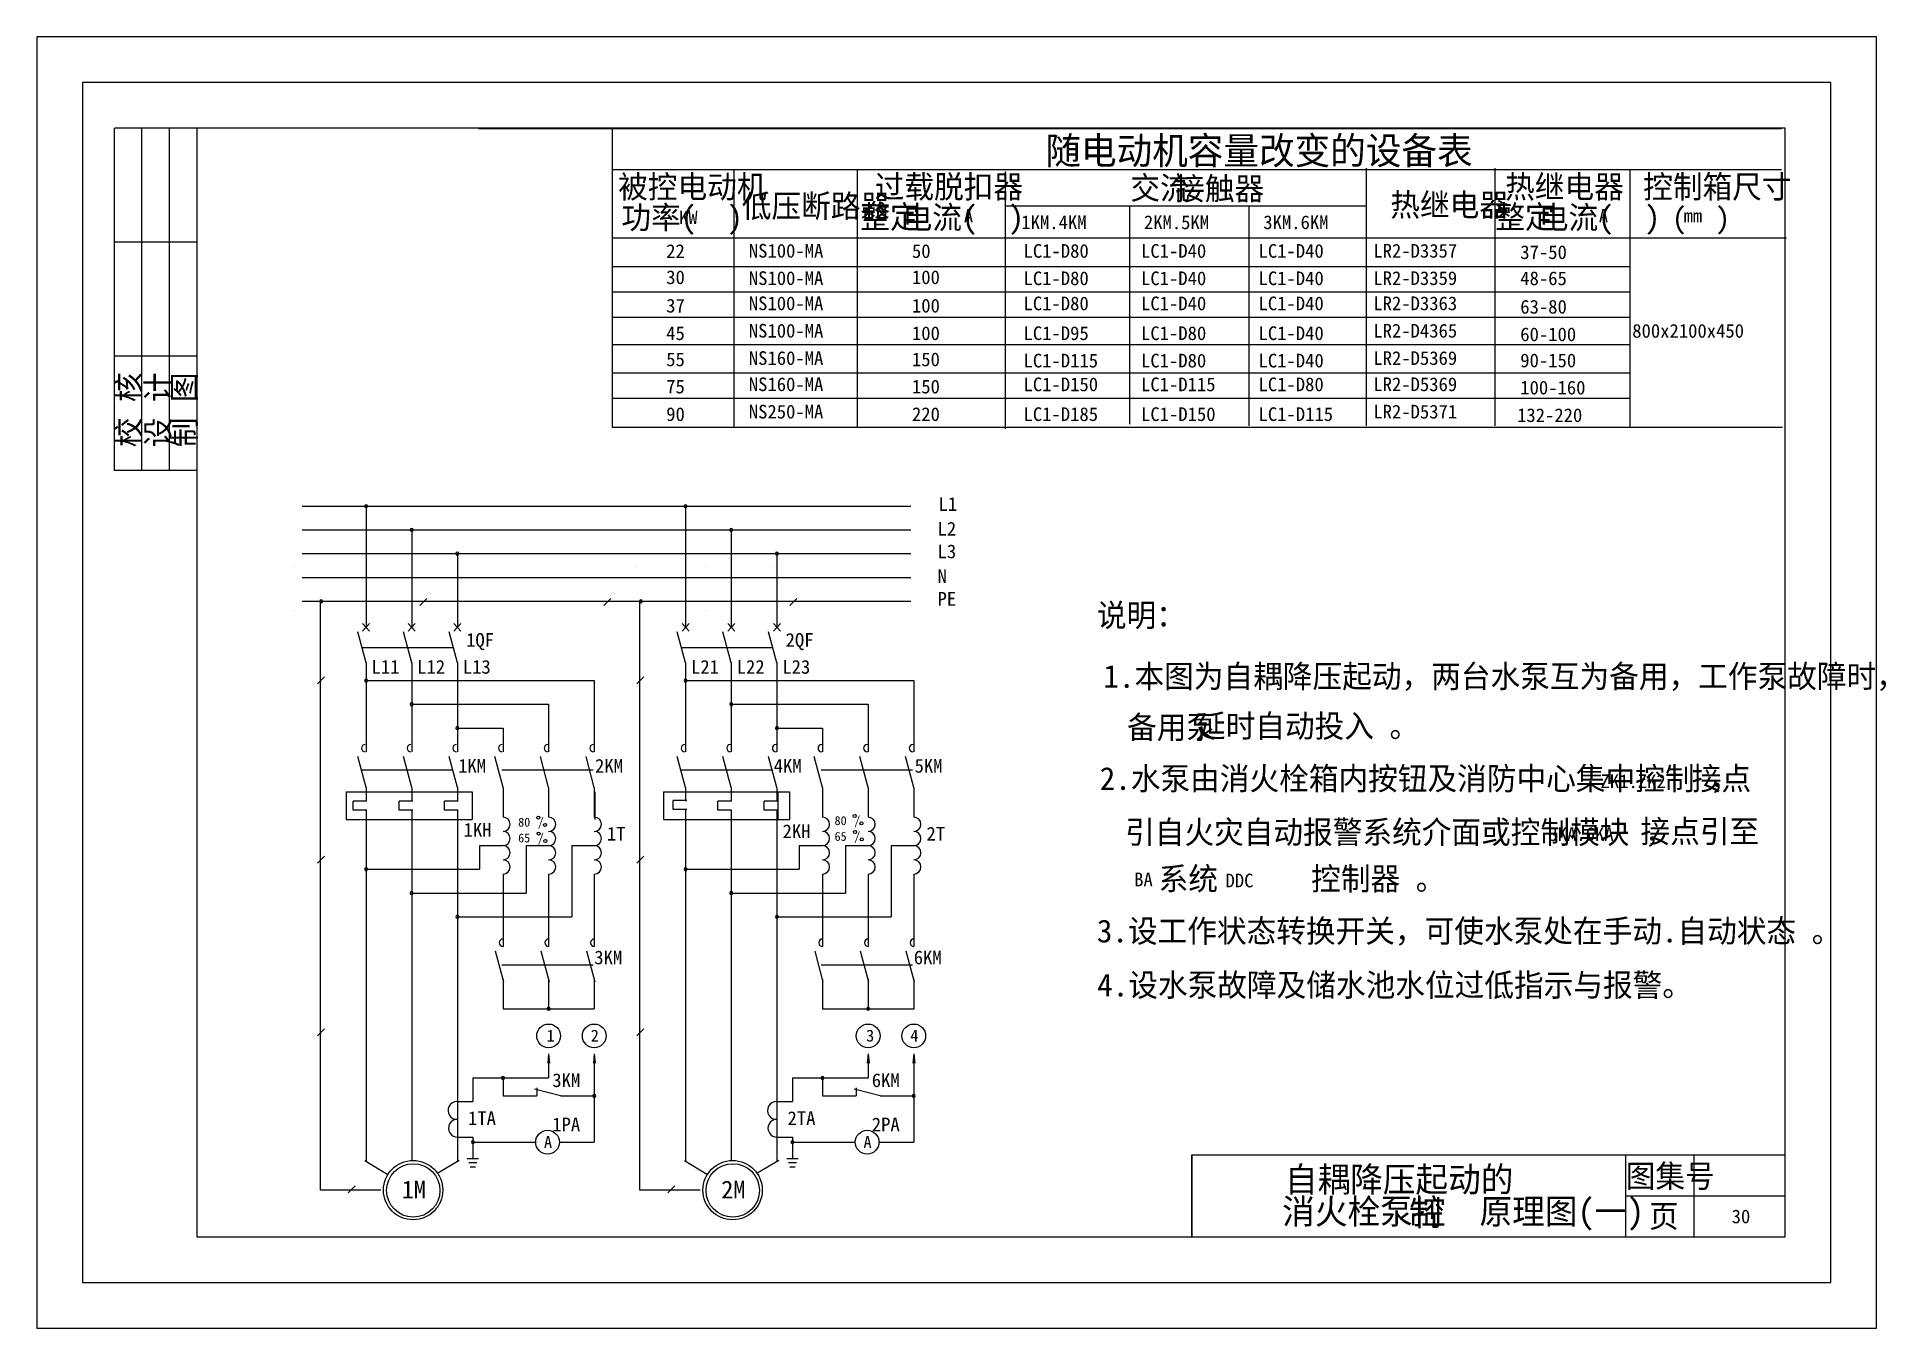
# Model space of a CAD drawing. Header units: metres. Extents: x 109 to 514, y 56 to 339.
import ezdxf

# ---------------------------------------------------------------- set-up
doc = ezdxf.new("R2010")
doc.units = ezdxf.units.M
doc.layers.add('LGT1', color=7, linetype='Continuous')
doc.layers.add('X4', color=60, linetype='Continuous')

# ---------------------------------------------------------------- blocks, each defined once
blk = doc.blocks.new('ZK')
at = {"layer": 'X4'}
blk.add_text('4.设水泵故障及储水池水位过低指示与报警。', height=5, dxfattribs=at).set_placement((-24.23, 7.92))

msp = doc.modelspace()

# ---------------------------------------------------------------- linework, layer by layer
for p, q in [((126.17, 244.01), (126.17, 319.01)), ((144.17, 319.01), (126.17, 319.01)), ((132.17, 244.01), (132.17, 319.01)), ((138.17, 244.01), (138.17, 319.01)), ((491.38, 318.87), (205.92, 318.87)), ((144.17, 294.01), (126.17, 294.01)), ((144.17, 269.01), (126.17, 269.01)), ((144.17, 244.01), (126.17, 244.01)), ((193.06, 214.41), (194.58, 215.93)), ((233.37, 214.41), (234.89, 215.93)), ((274.14, 214.41), (275.66, 215.93)), ((180.36, 205.19), (200.36, 205.19)), ((250.36, 205.19), (270.36, 205.19)), ((170.62, 197.22), (172.14, 198.75)), ((240.62, 197.22), (242.14, 198.75)), ((180.36, 178.34), (200.36, 178.34)), ((211, 178.34), (231, 178.34)), ((250.36, 178.34), (270.36, 178.34)), ((281, 178.34), (301, 178.34)), ((176.87, 173.51), (204.49, 173.51)), ((176.87, 173.51), (176.87, 167.51)), ((204.49, 173.51), (204.49, 167.51)), ((231.42, 173.51), (231.42, 167.51)), ((246.41, 173.51), (246.41, 167.51)), ((246.41, 173.51), (274.02, 173.51)), ((271.46, 173.51), (271.46, 167.51)), ((274.02, 173.51), (274.02, 167.51)), ((176.87, 167.51), (204.49, 167.51)), ((246.41, 167.51), (274.02, 167.51)), ((170.62, 157.94), (172.14, 159.46)), ((240.62, 157.94), (242.14, 159.46)), ((211, 135.64), (231, 135.64)), ((281, 135.64), (301, 135.64)), ((170.62, 120.07), (172.14, 121.59)), ((240.62, 120.07), (242.14, 121.59)), ((221.27, 116.12), (221.07, 114.07)), ((221.27, 116.12), (221.27, 110.82)), ((221.27, 116.12), (221.47, 114.07)), ((231.27, 116.12), (231.07, 114.07)), ((231.27, 116.12), (231.27, 96.75)), ((231.27, 116.12), (231.47, 114.07)), ((291.27, 116.12), (291.07, 114.07)), ((291.27, 116.12), (291.27, 110.82)), ((291.27, 116.12), (291.47, 114.07)), ((301.27, 116.12), (301.07, 114.07)), ((301.27, 116.12), (301.27, 96.75)), ((301.27, 116.12), (301.47, 114.07)), ((204.67, 110.82), (221.27, 110.82)), ((204.67, 110.82), (204.67, 105.67)), ((211.27, 110.82), (211.27, 106.89)), ((274.67, 110.82), (291.27, 110.82)), ((274.67, 110.82), (274.67, 105.67)), ((281.27, 110.82), (281.27, 106.89)), ((201.32, 105.67), (204.67, 105.67)), ((211.27, 106.89), (218.67, 106.89)), ((223.87, 106.89), (218.19, 108.39)), ((218.67, 108.66), (218.67, 106.89)), ((223.87, 106.89), (231.27, 106.89)), ((271.32, 105.67), (274.67, 105.67)), ((281.27, 106.89), (288.67, 106.89)), ((293.87, 106.89), (288.19, 108.39)), ((288.67, 108.66), (288.67, 106.89)), ((293.87, 106.89), (301.27, 106.89)), ((201.33, 97.88), (204.67, 97.88)), ((204.67, 97.88), (204.67, 93.2)), ((271.33, 97.88), (274.67, 97.88)), ((274.67, 97.88), (274.67, 93.2)), ((203.42, 93.2), (205.91, 93.2)), ((204.67, 96.75), (218.43, 96.75)), ((223.63, 96.75), (231.27, 96.75)), ((273.42, 93.2), (275.91, 93.2)), ((274.67, 96.75), (288.43, 96.75)), ((293.63, 96.75), (301.27, 96.75)), ((362.17, 94.01), (492.17, 94.01)), ((362.17, 94.01), (362.17, 76.01)), ((457.17, 94.01), (457.17, 76.01)), ((472.17, 94.01), (472.17, 76.01)), ((203.8, 92.26), (205.53, 92.26)), ((204.08, 91.31), (205.25, 91.31)), ((273.8, 92.26), (275.53, 92.26)), ((274.08, 91.31), (275.25, 91.31)), ((177.36, 85.65), (178.88, 87.17)), ((247.36, 85.65), (248.88, 87.17)), ((457.17, 85.01), (492.17, 85.01))]:
    msp.add_line(p, q)
for points in [[(109.17, 339.01), (109.17, 56.01), (512.17, 56.01), (512.17, 339.01)], [(119.17, 329.01), (119.17, 66.01), (502.17, 66.01), (502.17, 329.01)], [(144.17, 319.01), (144.17, 76.01), (492.17, 76.01), (492.17, 319.01)]]:
    msp.add_lwpolyline(points, close=True)
for points in [[(167.24, 236.16), (300.61, 236.16)], [(181.27, 236.16), (181.27, 209.6)], [(251.27, 236.16), (251.27, 209.6)], [(167.24, 230.96), (300.61, 230.96)], [(191.27, 230.96), (191.27, 209.6)], [(261.27, 230.96), (261.27, 209.6)], [(165.57, 222.91), (165.57, 222.91)], [(167.24, 225.76), (300.61, 225.76)], [(201.27, 225.76), (201.27, 209.6)], [(240.57, 222.91), (240.57, 222.91)], [(255.57, 222.91), (255.57, 222.91)], [(270.57, 222.91), (270.57, 222.91)], [(271.27, 225.76), (271.27, 209.6)], [(167.24, 220.56), (300.61, 220.56)], [(167.24, 215.36), (300.61, 215.36)], [(171.27, 86.24), (171.27, 215.36)], [(241.27, 86.24), (241.27, 215.36)], [(165.57, 213.31), (165.57, 213.31)], [(240.57, 213.31), (240.57, 213.31)], [(255.57, 213.31), (255.57, 213.31)], [(270.57, 213.31), (270.57, 213.31)], [(181.27, 201.8), (179.45, 208.59)], [(191.27, 201.8), (189.45, 208.59)], [(201.27, 201.8), (199.45, 208.59)], [(251.27, 201.8), (249.45, 208.59)], [(261.27, 201.8), (259.45, 208.59)], [(271.27, 201.8), (269.45, 208.59)], [(181.27, 201.88), (181.27, 182.3)], [(191.27, 201.88), (191.27, 182.3)], [(201.27, 201.88), (201.27, 182.3)], [(251.27, 201.88), (251.27, 182.3)], [(261.27, 201.88), (261.27, 182.3)], [(271.27, 201.88), (271.27, 182.3)], [(181.27, 197.93), (231.27, 197.93)], [(231.27, 197.93), (231.27, 182.3)], [(251.27, 197.93), (301.27, 197.93)], [(301.27, 197.93), (301.27, 182.3)], [(191.27, 192.73), (221.27, 192.73)], [(221.27, 192.73), (221.27, 182.3)], [(261.27, 192.73), (291.27, 192.73)], [(291.27, 192.73), (291.27, 182.3)], [(201.27, 187.53), (211.27, 187.53)], [(211.27, 187.53), (211.27, 182.3)], [(271.27, 187.53), (281.27, 187.53)], [(281.27, 187.53), (281.27, 182.3)], [(181.27, 174.5), (179.45, 181.29)], [(191.27, 174.5), (189.45, 181.29)], [(201.27, 174.5), (199.45, 181.29)], [(211.27, 174.5), (209.45, 181.29)], [(221.27, 174.5), (219.45, 181.29)], [(231.27, 174.5), (229.45, 181.29)], [(251.27, 174.5), (249.45, 181.29)], [(261.27, 174.5), (259.45, 181.29)], [(271.27, 174.5), (269.45, 181.29)], [(281.27, 174.5), (279.45, 181.29)], [(291.27, 174.5), (289.45, 181.29)], [(301.27, 174.5), (299.45, 181.29)], [(181.27, 174.5), (181.27, 171.51)], [(191.27, 174.5), (191.27, 171.51)], [(201.27, 174.5), (201.27, 171.51)], [(211.27, 174.5), (211.27, 168)], [(221.27, 174.5), (221.27, 168)], [(231.27, 174.5), (231.27, 168)], [(251.27, 174.5), (251.27, 171.51)], [(261.27, 174.5), (261.27, 171.51)], [(271.27, 174.5), (271.27, 171.51)], [(281.27, 174.5), (281.27, 168)], [(291.27, 174.5), (291.27, 168)], [(301.27, 174.5), (301.27, 168)], [(178.44, 169.51), (178.44, 171.51)], [(181.44, 171.51), (178.44, 171.51)], [(191.52, 171.51), (188.52, 171.51)], [(188.52, 169.51), (188.52, 171.51)], [(201.43, 171.51), (198.43, 171.51)], [(198.43, 169.51), (198.43, 171.51)], [(251.52, 171.68), (248.52, 171.68)], [(248.52, 169.68), (248.52, 171.68)], [(258.36, 169.51), (258.36, 171.51)], [(261.36, 171.51), (258.36, 171.51)], [(268.47, 169.51), (268.47, 171.51)], [(271.47, 171.51), (268.47, 171.51)], [(181.44, 169.51), (178.44, 169.51)], [(181.27, 169.51), (181.27, 92.55)], [(191.52, 169.51), (188.52, 169.51)], [(191.27, 169.51), (191.27, 92.73)], [(201.43, 169.51), (198.43, 169.51)], [(201.27, 169.51), (201.27, 92.47)], [(251.52, 169.68), (248.52, 169.68)], [(251.27, 169.51), (251.27, 92.55)], [(261.36, 169.51), (258.36, 169.51)], [(261.27, 169.51), (261.27, 92.73)], [(271.47, 169.51), (268.47, 169.51)], [(271.27, 169.51), (271.27, 92.47)], [(206.14, 161.76), (211.27, 161.76)], [(206.14, 161.76), (206.14, 156.56)], [(216.32, 161.75), (221.44, 161.75)], [(216.32, 161.75), (216.32, 151.36)], [(226.32, 161.75), (226.32, 146.16)], [(226.32, 161.75), (231.44, 161.75)], [(276.14, 161.76), (276.14, 156.56)], [(276.14, 161.76), (281.27, 161.76)], [(286.32, 161.75), (291.44, 161.75)], [(286.32, 161.75), (286.32, 151.36)], [(296.32, 161.75), (301.44, 161.75)], [(296.32, 161.75), (296.32, 146.16)], [(181.27, 156.56), (206.14, 156.56)], [(211.27, 155.52), (211.27, 139.66)], [(211.27, 155.52), (211.27, 139.66)], [(221.27, 155.52), (221.27, 139.66)], [(221.27, 155.52), (221.27, 139.66)], [(231.27, 155.52), (231.27, 139.66)], [(231.27, 155.52), (231.27, 139.66)], [(251.27, 156.56), (276.14, 156.56)], [(281.27, 155.52), (281.27, 139.66)], [(281.27, 155.52), (281.27, 139.66)], [(281.27, 155.52), (281.27, 139.66)], [(291.27, 155.52), (291.27, 139.66)], [(291.27, 155.52), (291.27, 139.66)], [(291.27, 155.52), (291.27, 139.66)], [(301.27, 155.52), (301.27, 139.66)], [(301.27, 155.52), (301.27, 139.66)], [(301.27, 155.52), (301.27, 139.66)], [(191.27, 151.36), (216.32, 151.36)], [(261.27, 151.36), (286.32, 151.36)], [(201.27, 146.16), (226.32, 146.16)], [(271.27, 146.16), (296.32, 146.16)], [(211.44, 131.85), (209.62, 138.65)], [(221.44, 131.85), (219.62, 138.65)], [(231.44, 131.85), (229.62, 138.65)], [(281.44, 131.85), (279.62, 138.65)], [(291.44, 131.85), (289.62, 138.65)], [(301.44, 131.85), (299.62, 138.65)], [(211.27, 132.5), (211.27, 126)], [(211.27, 132.5), (211.27, 126)], [(221.27, 132.5), (221.27, 126)], [(221.27, 132.5), (221.27, 126)], [(231.27, 132.5), (231.27, 126)], [(231.27, 132.5), (231.27, 126)], [(281.27, 132.5), (281.27, 126)], [(281.27, 132.5), (281.27, 126)], [(281.27, 132.5), (281.27, 125.88)], [(291.27, 132.5), (291.27, 126)], [(291.27, 132.5), (291.27, 126)], [(291.27, 132.5), (291.27, 125.88)], [(301.27, 132.5), (301.27, 126)], [(301.27, 132.5), (301.27, 126)], [(301.27, 132.5), (301.27, 125.88)], [(211.27, 126), (231.27, 126)], [(281.27, 126), (301.27, 126)], [(181, 92.7), (186.06, 89.69)], [(201.66, 92.7), (197.12, 90)], [(251, 92.7), (256.06, 89.69)], [(271.66, 92.7), (267.12, 90)], [(184.48, 86.24), (171.27, 86.24)], [(254.48, 86.24), (241.27, 86.24)]]:
    msp.add_lwpolyline(points)
for points in [[(180.94, 236.16, 1), (181.59, 236.16, 1)], [(250.94, 236.16, 1), (251.59, 236.16, 1)], [(190.94, 230.96, 1), (191.59, 230.96, 1)], [(260.94, 230.96, 1), (261.59, 230.96, 1)], [(200.94, 225.76, 1), (201.59, 225.76, 1)], [(270.94, 225.76, 1), (271.59, 225.76, 1)], [(171.12, 215.29, 1), (171.77, 215.29, 1)], [(241.12, 215.29, 1), (241.77, 215.29, 1)], [(180.94, 197.93, 1), (181.59, 197.93, 1)], [(250.94, 197.93, 1), (251.59, 197.93, 1)], [(190.94, 192.73, 1), (191.59, 192.73, 1)], [(260.94, 192.73, 1), (261.59, 192.73, 1)], [(200.94, 187.53, 1), (201.59, 187.53, 1)], [(270.94, 187.53, 1), (271.59, 187.53, 1)], [(180.94, 156.56, 1), (181.59, 156.56, 1)], [(250.94, 156.56, 1), (251.59, 156.56, 1)], [(190.94, 151.36, 1), (191.59, 151.36, 1)], [(260.94, 151.36, 1), (261.59, 151.36, 1)], [(200.94, 146.16, 1), (201.59, 146.16, 1)], [(270.94, 146.16, 1), (271.59, 146.16, 1)], [(220.94, 126, 1), (221.59, 126, 1)], [(290.94, 126, 1), (291.59, 126, 1)], [(210.94, 110.82, 1), (211.59, 110.82, 1)], [(280.94, 110.82, 1), (281.59, 110.82, 1)], [(230.94, 106.89, 1), (231.59, 106.89, 1)], [(300.94, 106.89, 1), (301.59, 106.89, 1)], [(204.34, 96.75, 1), (204.99, 96.75, 1)], [(274.34, 96.75, 1), (274.99, 96.75, 1)]]:
    msp.add_lwpolyline(points, format="xyb", close=True)
for centre, radius in [((221.26, 120.05), 2.6), ((231.26, 120.05), 2.6), ((291.26, 120.05), 2.6), ((301.26, 120.05), 2.6), ((221.03, 96.75), 2.6), ((291.03, 96.75), 2.6), ((191.57, 86.24), 6.5), ((191.61, 86.17), 5.85), ((261.57, 86.24), 6.5), ((261.61, 86.17), 5.85)]:
    msp.add_circle(centre, radius)
for centre in [(201.17, 103.7), (271.17, 103.7), (201.27, 99.81), (271.27, 99.81)]:
    msp.add_arc(centre, 1.95, 90, 273.02)
for points in [[(221.27, 116.12), (221.07, 114.07), (221.47, 114.07)], [(231.27, 116.12), (231.07, 114.07), (231.47, 114.07)], [(291.27, 116.12), (291.07, 114.07), (291.47, 114.07)], [(301.27, 116.12), (301.07, 114.07), (301.47, 114.07)]]:
    msp.add_solid(points)
at = {"layer": 'LGT1'}
msp.add_lwpolyline([(362.17, 76.01), (362.17, 94.01), (492.17, 94.01)], dxfattribs=at)
at = {"layer": 'X4'}
for p, q in [((235.23, 253.44), (235.23, 318.87)), ((491.38, 309.87), (235.23, 309.87)), ((261.94, 253.44), (261.94, 309.87)), ((288.95, 253.44), (288.95, 309.87)), ((321.37, 253.09), (321.37, 309.53)), ((400.47, 253.79), (400.47, 310.22)), ((428.61, 253.79), (428.61, 310.22)), ((458.24, 253.44), (458.24, 309.87)), ((400.47, 301.94), (321.37, 301.94)), ((348.58, 254.14), (348.58, 301.94)), ((374.73, 253.79), (374.73, 301.94)), ((491.61, 294.92), (235.23, 294.92)), ((492.44, 294.87), (260.8, 294.87)), ((459.07, 294.87), (260.8, 294.87)), ((458.24, 288.62), (235.23, 288.62)), ((458.24, 283.05), (235.23, 283.05)), ((458.24, 277.53), (235.23, 277.53)), ((447.65, 277.53), (421.91, 277.53)), ((458.24, 271.53), (235.23, 271.53)), ((458.24, 265.31), (235.23, 265.31)), ((458.24, 259.79), (235.23, 259.79)), ((491.61, 253.44), (235.23, 253.44)), ((182.04, 210.46), (180.5, 208.73)), ((180.5, 210.46), (182.04, 208.73)), ((190.5, 210.46), (192.04, 208.73)), ((192.04, 210.46), (190.5, 208.73)), ((200.5, 210.46), (202.04, 208.73)), ((202.04, 210.46), (200.5, 208.73)), ((250.5, 210.46), (252.04, 208.73)), ((252.04, 210.46), (250.5, 208.73)), ((262.04, 210.46), (260.5, 208.73)), ((260.5, 210.46), (262.04, 208.73)), ((272.04, 210.46), (270.5, 208.73)), ((270.5, 210.46), (272.04, 208.73))]:
    msp.add_line(p, q, dxfattribs=at)
for centre in [(219.01, 167.91), (220.48, 166.29), (288.32, 168.25), (289.8, 166.63), (219.07, 164.41), (220.54, 162.78), (288.39, 164.75), (289.86, 163.12)]:
    msp.add_circle(centre, 0.33, dxfattribs=at)
for centre, radius, start, end in [((181.09, 183.11), 0.81, 90, 270), ((191.09, 183.11), 0.81, 90, 270), ((201.09, 183.11), 0.81, 90, 270), ((211.09, 183.11), 0.81, 90, 270), ((221.09, 183.11), 0.81, 90, 270), ((231.09, 183.11), 0.81, 90, 270), ((251.09, 183.11), 0.81, 90, 270), ((261.09, 183.11), 0.81, 90, 270), ((271.09, 183.11), 0.81, 90, 270), ((281.09, 183.11), 0.81, 90, 270), ((291.09, 183.11), 0.81, 90, 270), ((301.09, 183.11), 0.81, 90, 270), ((211.27, 166.44), 1.56, 270, 90), ((221.27, 166.44), 1.56, 270, 90), ((231.27, 166.44), 1.56, 270, 90), ((281.27, 166.44), 1.56, 270, 90), ((291.27, 166.44), 1.56, 270, 90), ((301.27, 166.44), 1.56, 270, 90), ((211.27, 163.32), 1.56, 270, 90), ((221.27, 163.32), 1.56, 270, 90), ((231.27, 163.32), 1.56, 270, 90), ((281.27, 163.32), 1.56, 270, 90), ((291.27, 163.32), 1.56, 270, 90), ((301.27, 163.32), 1.56, 270, 90), ((211.27, 160.2), 1.56, 270, 90), ((211.27, 157.08), 1.56, 270, 90), ((221.27, 160.2), 1.56, 270, 90), ((221.27, 157.08), 1.56, 270, 90), ((231.27, 160.2), 1.56, 270, 90), ((231.27, 157.08), 1.56, 270, 90), ((281.27, 160.2), 1.56, 270, 90), ((281.27, 157.08), 1.56, 270, 90), ((291.27, 160.2), 1.56, 270, 90), ((291.27, 157.08), 1.56, 270, 90), ((301.27, 160.2), 1.56, 270, 90), ((301.27, 157.08), 1.56, 270, 90), ((211.27, 140.47), 0.81, 90, 270), ((221.27, 140.47), 0.81, 90, 270), ((231.27, 140.47), 0.81, 90, 270), ((281.27, 140.47), 0.81, 90, 270), ((291.27, 140.47), 0.81, 90, 270), ((301.27, 140.47), 0.81, 90, 270)]:
    msp.add_arc(centre, radius, start, end, dxfattribs=at)

# ---------------------------------------------------------------- block references
msp.add_blockref('ZK', (365.68, 120.78), dxfattribs=at)

# ---------------------------------------------------------------- texts
for s, p in [('校 核', (131.72, 249.07)), ('设 计', (138.16, 249.07)), ('制 图', (143.93, 249.07))]:
    msp.add_text(s, height=5, rotation=90).set_placement(p)
for s, p in [('图集号', (457.24, 86.81)), ('页', (462.34, 78.05))]:
    msp.add_text(s, height=5).set_placement(p)
for s, height, p in [('随电动机容量改变的设备表', 6, (330.09, 311.09)), ('被控电动机', 5, (236.5, 303.68)), ('过载脱扣器', 5, (292.7, 303.68)), ('交流', 5, (348.72, 303.43)), ('接触器', 5, (358.53, 303.28)), ('热继电器', 5, (430.81, 303.68)), ('控制箱尺寸', 5, (461.06, 303.68)), ('低压断路器', 5, (263.58, 299.45)), ('热继电器', 5, (405.66, 299.71)), ('功率(  )', 5, (237.2, 296.95)), ('KW', 2.96, (249.86, 298.01)), ('整定', 5, (289.54, 297.07)), ('电流(  )', 5, (298.81, 296.95)), ('A', 2.96, (312.23, 298.35)), ('1KM.4KM', 3, (324.82, 296.89)), ('2KM.5KM', 3, (351.67, 296.89)), ('3KM.6KM', 3, (377.83, 296.89)), ('整定', 5, (428.66, 297.07)), ('电流(  )', 5, (438.19, 296.95)), ('A', 2.96, (451.35, 298.35)), ('(  )', 4.68, (467.36, 296.95)), ('mm', 2.96, (469.94, 298.35)), ('22', 3, (247.02, 290.57)), ('NS100-MA', 3, (265.12, 290.64)), ('50', 3, (300.86, 290.57)), ('LC1-D80', 3, (325.31, 290.61)), ('LC1-D40', 3, (351.05, 290.61)), ('LC1-D40', 3, (376.79, 290.61)), ('LR2-D3357', 3, (401.94, 290.64)), ('37-50', 3, (434.13, 290.33)), ('30', 3, (247.02, 284.84)), ('NS100-MA', 3, (265.12, 284.64)), ('100', 3, (300.86, 284.84)), ('LC1-D80', 3, (325.31, 284.61)), ('LC1-D40', 3, (351.05, 284.61)), ('LC1-D40', 3, (376.79, 284.61)), ('LR2-D3359', 3, (401.94, 284.64)), ('48-65', 3, (434.13, 284.61)), ('37', 3, (247.02, 278.61)), ('NS100-MA', 3, (265.12, 279.12)), ('100', 3, (300.86, 278.61)), ('LC1-D80', 3, (325.31, 279.1)), ('LC1-D40', 3, (351.05, 279.1)), ('LC1-D40', 3, (376.79, 279.1)), ('LR2-D3363', 3, (401.94, 279.12)), ('63-80', 3, (434.13, 278.38)), ('45', 3, (247.02, 272.57)), ('NS100-MA', 3, (265.12, 273.12)), ('100', 3, (300.86, 272.57)), ('LC1-D95', 3, (325.31, 272.57)), ('LC1-D80', 3, (351.05, 272.57)), ('LC1-D40', 3, (376.79, 272.57)), ('LR2-D4365', 3, (401.94, 273.12)), ('800x2100x450', 3, (458.66, 273.09)), ('60-100', 3, (434.13, 272.33)), ('55', 3, (247.02, 266.84)), ('NS160-MA', 3, (265.12, 267.12)), ('150', 3, (300.86, 266.84)), ('LC1-D115', 3, (325.31, 266.57)), ('LC1-D80', 3, (351.05, 266.57)), ('LC1-D40', 3, (376.79, 266.57)), ('LR2-D5369', 3, (401.94, 267.12)), ('90-150', 3, (434.13, 266.61)), ('75', 3, (247.02, 260.88)), ('NS160-MA', 3, (265.12, 261.38)), ('150', 3, (300.86, 260.88)), ('LC1-D150', 3, (325.31, 261.36)), ('LC1-D115', 3, (351.05, 261.36)), ('LC1-D80', 3, (376.79, 261.36)), ('LR2-D5369', 3, (401.94, 261.38)), ('100-160', 3, (434.13, 260.65)), ('90', 3, (247.02, 254.83)), ('NS250-MA', 3, (265.12, 255.38)), ('220', 3, (300.86, 254.83)), ('LC1-D185', 3, (325.31, 254.83)), ('LC1-D150', 3, (351.05, 254.83)), ('LC1-D115', 3, (376.79, 254.83)), ('LR2-D5371', 3, (401.94, 255.38)), ('132-220', 3, (433.43, 254.6)), ('L1', 3, (306.66, 235.13)), ('L2', 3, (306.47, 229.72)), ('L3', 3, (306.47, 224.75)), ('N', 3, (306.47, 219.32)), ('PE', 3, (306.47, 214.35)), ('说明：', 5, (341.37, 209.76)), ('1QF', 3, (203.18, 205.34)), ('2QF', 3, (273.18, 205.34)), ('L11', 3, (182.46, 199.44)), ('L12', 3, (192.46, 199.44)), ('L13', 3, (202.46, 199.44)), ('L21', 3, (252.46, 199.44)), ('L22', 3, (262.46, 199.44)), ('L23', 3, (272.46, 199.44)), ('1.本图为自耦降压起动，两台水泵互为备用，工作泵故障时，', 5, (342.81, 196.37)), ('备用泵', 5, (347.99, 185.2)), ('延时自动投入 。', 5, (363.08, 185.48)), ('1KM', 3, (201.43, 177.75)), ('2KM', 3, (231.43, 177.75)), ('4KM', 3, (270.57, 177.75)), ('5KM', 3, (301.43, 177.75)), ('2.水泵由消火栓箱内按钮及消防中心集中控制 ，', 5, (342, 173.96)), (' 接点', 5, (468.31, 173.97)), (' ZK1.ZK2', 3, (449.67, 174.37)), ('1KH', 3, (202.63, 163.72)), ('80', 1.95, (214.58, 165.92)), ('/', 1.95, (218.89, 165.92)), ('2KH', 3, (272.51, 163.39)), ('80', 1.95, (283.9, 166.26)), ('/', 1.95, (288.21, 166.26)), ('引自火灾自动报警系统介面或控制模块 ，', 5, (347.55, 162.21)), ('接点引至  ', 5, (460.47, 162.38)), ('65', 1.95, (214.58, 162.46)), ('/', 1.95, (218.89, 162.46)), ('1T', 3, (234.04, 162.86)), ('65', 1.95, (283.9, 162.8)), ('/', 1.95, (288.21, 162.8)), ('2T', 3, (304.04, 162.86)), ('3KA.6KA    ', 3, (440.3, 162.79)), ('  BA         ', 3, (345.46, 152.84)), ('系统      控制器 。', 5, (354.91, 152)), ('    DDC     ', 3, (361.39, 152.61)), ('3.设工作状态转换开关，可使水泵处在手动.自动状态 。', 5, (341.37, 140.54)), ('3KM', 3, (231.26, 135.75)), ('6KM', 3, (301.26, 135.75)), ('1', 2.6, (220.82, 118.81)), ('2', 2.6, (230.5, 118.81)), ('3', 2.6, (290.82, 118.81)), ('4', 2.6, (300.5, 118.81)), ('3KM', 3, (222.06, 108.83)), ('6KM', 3, (292.06, 108.83)), ('1TA', 3, (203.6, 100.51)), ('1PA', 3, (222.06, 99.14)), ('2TA', 3, (273.6, 100.51)), ('2PA', 3, (292.06, 99.14)), ('A', 2.6, (220.25, 95.5)), ('A', 2.6, (290.25, 95.5)), ('自耦降压起动的', 5.5, (382.57, 85.84)), ('1M', 3.9, (189.08, 84.42)), ('2M', 3.9, (259.08, 84.42)), ('消火栓泵控  原理图(一)', 5.5, (381.98, 78.82)), ('制', 5.5, (409.75, 78.49)), ('30', 3, (480.44, 78.98))]:
    msp.add_text(s, height=height, dxfattribs=at).set_placement(p)

doc.saveas('drawing.dxf')
